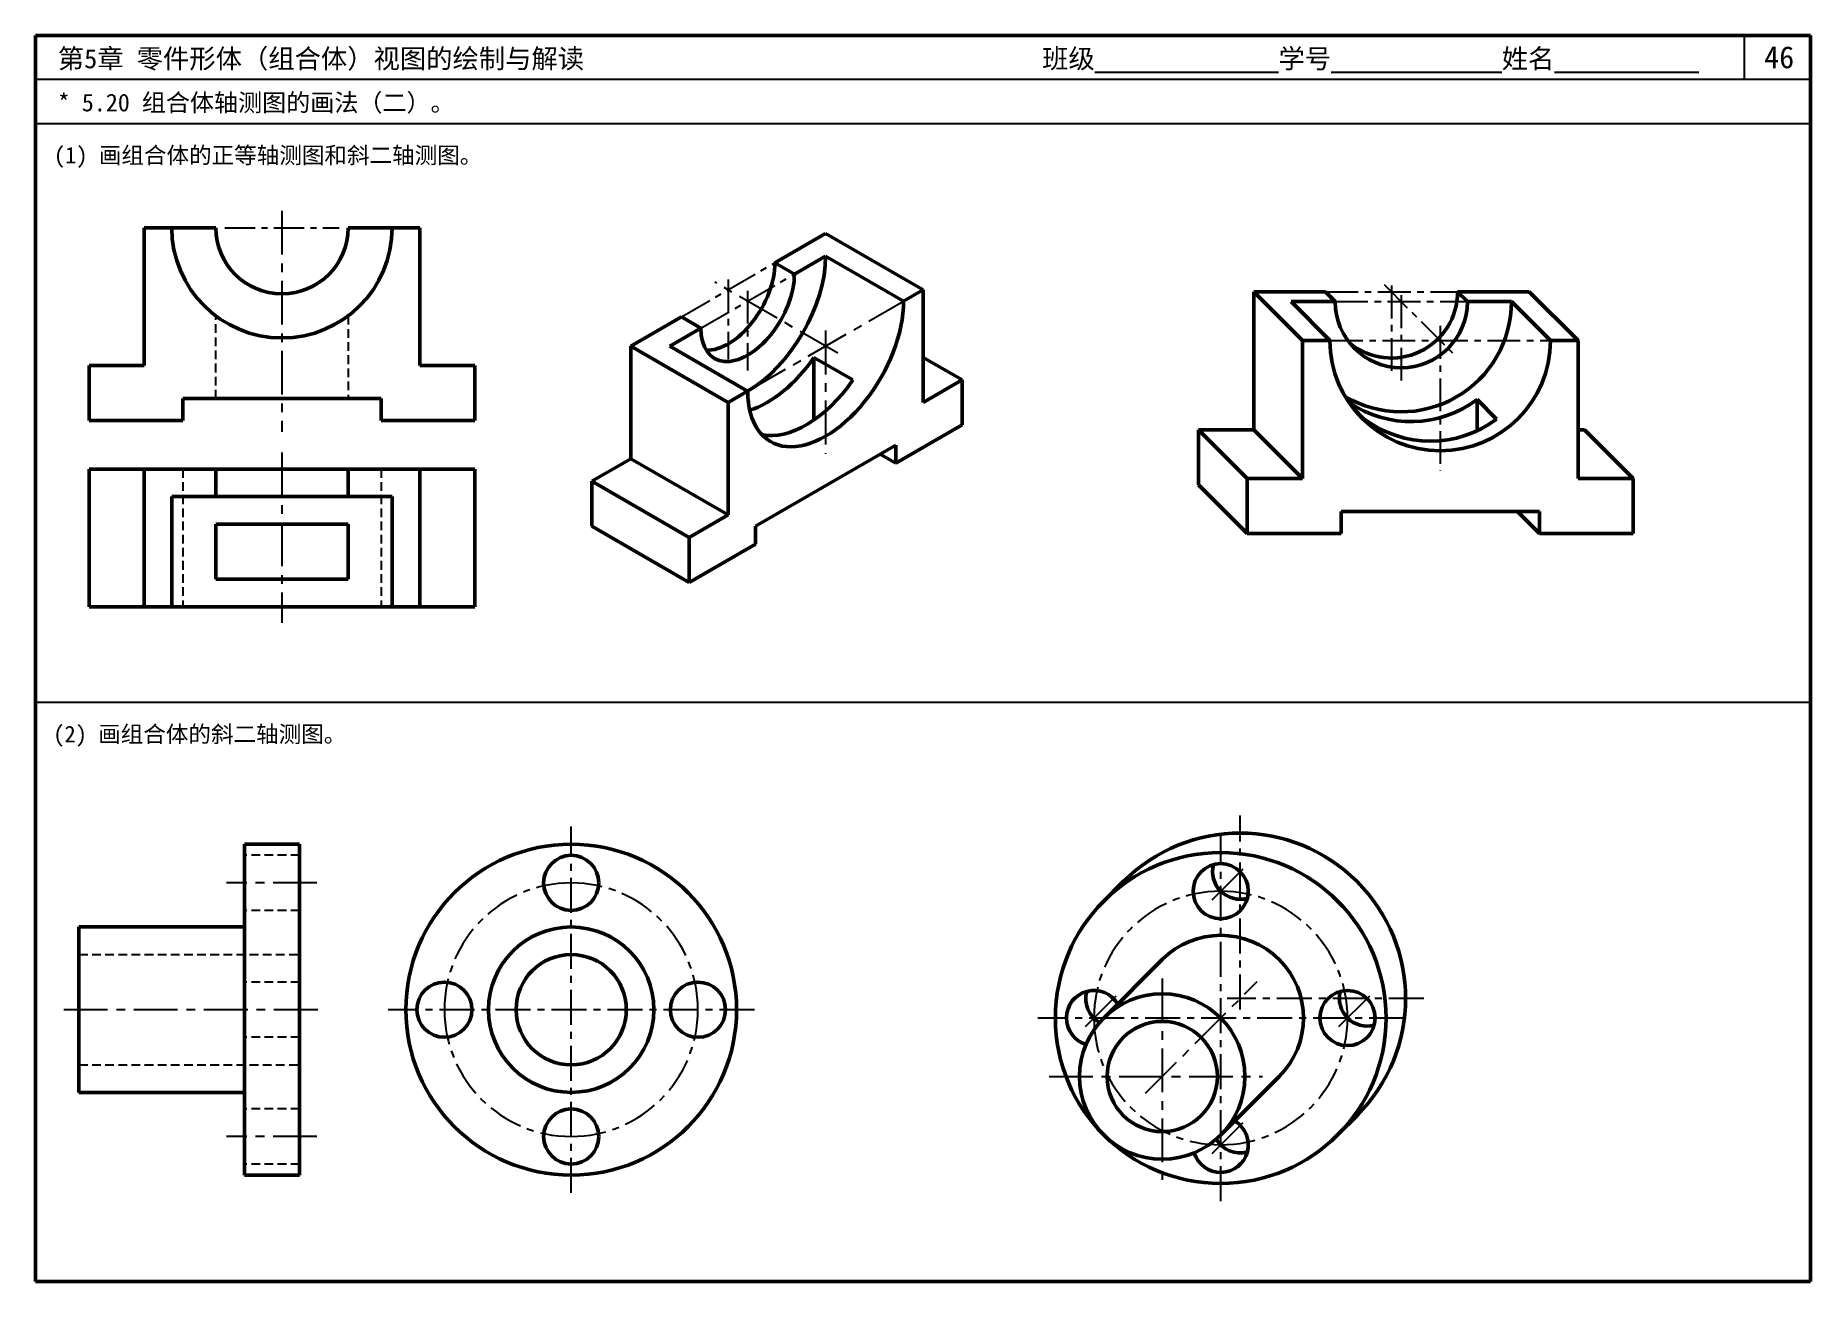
# Model space of a CAD drawing. Header units: millimetres. Extents: x 0 to 322, y 0 to 226.
import ezdxf

# ---------------------------------------------------------------- set-up
doc = ezdxf.new("R2010")
doc.units = ezdxf.units.MM
doc.header["$LTSCALE"] = 0.25
doc.linetypes.add('CENTER', pattern=[50.8, 31.75, -6.35, 6.35, -6.35])
doc.linetypes.add('HIDDEN', pattern=[9.525, 6.35, -3.175])
for name, color, linetype in [('点画线层', 7, 'CENTER'), ('答案', 1, 'Continuous'), ('虚线层', 7, 'HIDDEN')]:
    doc.layers.add(name, color=color, linetype=linetype)
doc.layers.add('粗实线层', color=7, linetype='Continuous', lineweight=50)
doc.styles.add('宋体', font='SimSun.ttf', dxfattribs={"height": 3.5})

msp = doc.modelspace()

# ---------------------------------------------------------------- linework, layer by layer
at = {"lineweight": 50}
for p, q in [((322, 226), (0, 226)), ((0, 226), (0, 0)), ((322, 0), (322, 226)), ((0, 0), (322, 0))]:
    msp.add_line(p, q, dxfattribs=at)
for p, q in [((310, 218), (310, 226)), ((322, 218), (0, 218)), ((322, 210), (0, 210)), ((322, 105), (0, 105))]:
    msp.add_line(p, q)
at = {"layer": '点画线层'}
for p, q in [((44.71, 194.2), (44.71, 154.14)), ((44.71, 150.36), (44.71, 119.45)), ((51.05, 72.3), (34.64, 72.3)), ((51.19, 49.3), (4.63, 49.3)), ((51.05, 26.3), (34.64, 26.3))]:
    msp.add_line(p, q, dxfattribs=at)
at = {"layer": '点画线层', "ltscale": 0.7}
msp.add_line((34.32, 191.14), (55.1, 191.14), dxfattribs=at)
at = {"layer": '点画线层', "ltscale": 0.8}
for p, q in [((97.18, 16.09), (97.18, 82.52)), ((130.46, 49.3), (63.98, 49.3))]:
    msp.add_line(p, q, dxfattribs=at)
for start, end in [(90, 180), (0, 90), (180, 270), (270, 0)]:
    msp.add_arc((97.18, 49.3), 23, start, end, dxfattribs=at)
at = {"layer": '答案', "lineweight": 50}
for p, q in [((143.34, 190.06), (134.14, 184.76)), ((143.34, 190.06), (161.01, 179.86)), ((134.14, 184.76), (137.68, 182.71)), ((137.68, 182.71), (143.34, 185.98)), ((143.34, 185.98), (157.48, 177.82)), ((157.48, 177.82), (161.01, 179.86)), ((161.01, 179.86), (161.01, 159.44)), ((220.99, 179.5), (229.83, 170.67)), ((220.99, 154.5), (220.99, 179.5)), ((220.99, 179.5), (233.99, 179.5)), ((234.83, 170.67), (227.76, 177.74)), ((227.76, 177.74), (235.76, 177.74)), ((235.76, 177.74), (233.99, 179.5)), ((259.76, 177.74), (257.99, 179.5)), ((257.99, 179.5), (270.99, 179.5)), ((259.76, 177.74), (267.76, 177.74)), ((274.83, 170.67), (267.76, 177.74)), ((270.99, 179.5), (279.83, 170.67)), ((117.17, 174.96), (107.98, 169.65)), ((120.71, 172.92), (117.17, 174.96)), ((115.05, 169.65), (120.71, 172.92)), ((229.83, 145.67), (229.83, 170.67)), ((229.83, 170.67), (234.83, 170.67)), ((274.83, 170.67), (279.83, 170.67)), ((279.83, 170.67), (279.83, 145.67)), ((107.98, 169.65), (125.66, 159.44)), ((107.98, 169.65), (107.98, 149.24)), ((129.19, 161.49), (115.05, 169.65)), ((141.21, 167.61), (148.29, 163.53)), ((141.21, 156.26), (141.21, 167.61)), ((161.01, 167.61), (168.08, 163.53)), ((125.66, 159.44), (129.19, 161.49)), ((161.01, 159.44), (168.08, 163.53)), ((168.08, 163.53), (168.08, 155.36)), ((125.66, 139.03), (125.66, 159.44)), ((238.83, 158.67), (241.06, 156.43)), ((261.53, 159.97), (265.06, 156.43)), ((261.53, 159.97), (261.53, 154.31)), ((168.08, 155.36), (156.06, 148.42)), ((156.06, 151.69), (130.61, 136.99)), ((156.06, 148.42), (156.06, 151.69)), ((210.99, 154.5), (219.83, 145.67)), ((210.99, 144.5), (210.99, 154.5)), ((210.99, 154.5), (220.99, 154.5)), ((220.99, 154.5), (229.83, 145.67)), ((280.99, 154.5), (279.83, 154.5)), ((280.99, 154.5), (289.83, 145.67)), ((107.98, 149.24), (100.91, 145.16)), ((107.98, 149.24), (125.66, 139.03)), ((153.23, 150.05), (156.06, 148.42)), ((100.91, 145.16), (118.59, 134.95)), ((100.91, 145.16), (100.91, 136.99)), ((219.83, 135.67), (219.83, 145.67)), ((219.83, 145.67), (229.83, 145.67)), ((279.83, 145.67), (289.83, 145.67)), ((289.83, 145.67), (289.83, 135.67)), ((210.99, 144.5), (219.83, 135.67)), ((118.59, 134.95), (125.66, 139.03)), ((236.83, 139.67), (236.83, 135.67)), ((272.83, 139.67), (236.83, 139.67)), ((268.83, 139.67), (272.83, 135.67)), ((272.83, 135.67), (272.83, 139.67)), ((100.91, 136.99), (118.59, 126.78)), ((130.61, 136.99), (130.61, 133.72)), ((236.83, 135.67), (219.83, 135.67)), ((289.83, 135.67), (272.83, 135.67)), ((118.59, 126.78), (118.59, 134.95)), ((130.61, 133.72), (118.59, 126.78)), ((193.8, 69), (197.33, 72.54)), ((193.8, 47.79), (204.4, 58.4)), ((215.01, 26.58), (225.62, 37.18)), ((236.22, 26.58), (239.76, 30.11))]:
    msp.add_line(p, q, dxfattribs=at)
at = {"layer": '答案', "linetype": 'CENTER', "ltscale": 0.75}
for p, q in [((117.17, 174.96), (134.14, 184.76)), ((120.71, 172.92), (137.68, 182.71)), ((125.66, 181.75), (125.66, 167.29)), ((244.65, 180.84), (257.06, 168.43)), ((245.99, 180.65), (245.99, 165.08)), ((129.19, 179.71), (129.19, 165.24)), ((233.99, 179.5), (257.99, 179.5)), ((235.76, 177.74), (259.76, 177.74)), ((247.76, 178.88), (247.76, 163.31)), ((234.83, 170.67), (274.83, 170.67)), ((254.83, 173.31), (254.83, 147.06))]:
    msp.add_line(p, q, dxfattribs=at)
at = {"layer": '答案', "linetype": 'CENTER'}
for p, q in [((145.57, 168.36), (123.25, 181.25)), ((129.19, 161.49), (157.48, 177.82)), ((143.34, 172.48), (143.34, 150.12)), ((213.45, 69.23), (219.79, 75.57)), ((204.4, 54.96), (204.4, 17.54)), ((190.45, 46.23), (196.79, 52.57)), ((201.37, 34.16), (221.63, 54.41)), ((236.45, 46.23), (242.79, 52.57)), ((183.88, 37.18), (222.61, 37.18)), ((213.45, 23.23), (219.79, 29.57))]:
    msp.add_line(p, q, dxfattribs=at)
at = {"layer": '答案', "linetype": 'CENTER', "ltscale": 0.8}
for p, q in [((218.54, 49.32), (218.54, 84.55)), ((215.01, 14.59), (215.01, 81.01)), ((251.83, 51.33), (216.2, 51.33)), ((248.29, 47.79), (181.81, 47.79))]:
    msp.add_line(p, q, dxfattribs=at)
at = {"layer": '答案', "lineweight": 50}
for centre, radius in [((215.01, 47.79), 30), ((215.01, 70.79), 5), ((204.4, 37.18), 15), ((238.01, 47.79), 5), ((204.4, 37.18), 10)]:
    msp.add_circle(centre, radius, dxfattribs=at)
for centre, radius, start, end in [((247.76, 177.74), 12, 180, 0), ((247.76, 177.74), 20, 239.4775, 0), ((245.99, 179.5), 12, 230.9792, 0), ((254.83, 170.67), 20, 180, 0), ((249.53, 175.97), 20, 235.8069, 306.8699), ((253.06, 172.43), 20, 233.1301, 306.8699), ((218.54, 51.33), 30, 315, 135), ((218.54, 74.33), 5, 165, 285), ((215.01, 47.79), 15, 315, 135), ((192.01, 47.79), 5, 30.3632, 253.3452), ((195.54, 51.33), 5, 165, 240.1076), ((241.54, 51.33), 5, 165, 285), ((215.01, 24.79), 5, 196.6548, 59.6368), ((218.54, 28.33), 5, 209.8924, 285)]:
    msp.add_arc(centre, radius, start, end, dxfattribs=at)
at = {"layer": '答案', "linetype": 'CENTER', "ltscale": 0.8}
for start, end in [(90, 180), (0, 90), (180, 270), (270, 0)]:
    msp.add_arc((215.01, 47.79), 23, start, end, dxfattribs=at)
at = {"layer": '答案', "lineweight": 50}
for centre, major_axis, start_param, end_param in [((125.66, 179.86), (6, 10.39), 3.440659, 5.497787), ((129.19, 177.82), (10, 17.32), 3.926991, 5.497787), ((129.19, 177.82), (6, 10.39), 2.356194, 5.497787), ((143.34, 169.65), (10, 17.32), 2.356194, 5.497787), ((132.73, 175.77), (10, 17.32), 3.700583, 4.570492), ((139.8, 171.69), (10, 17.32), 3.319303, 4.570492)]:
    msp.add_ellipse(centre, major_axis=major_axis, ratio=0.57735, start_param=start_param, end_param=end_param, dxfattribs=at)
at = {"layer": '粗实线层'}
for p, q in [((19.71, 166.14), (19.71, 191.14)), ((19.71, 191.14), (24.71, 191.14)), ((24.71, 191.14), (32.71, 191.14)), ((56.71, 191.14), (64.71, 191.14)), ((64.71, 191.14), (69.71, 191.14)), ((69.71, 191.14), (69.71, 166.14)), ((9.71, 156.14), (9.71, 166.14)), ((9.71, 166.14), (19.71, 166.14)), ((69.71, 166.14), (79.71, 166.14)), ((79.71, 166.14), (79.71, 156.14)), ((26.71, 160.14), (26.71, 156.14)), ((62.71, 160.14), (26.71, 160.14)), ((62.71, 156.14), (62.71, 160.14)), ((26.71, 156.14), (9.71, 156.14)), ((79.71, 156.14), (62.71, 156.14)), ((9.71, 147.36), (9.71, 122.36)), ((19.71, 147.36), (9.71, 147.36)), ((19.71, 147.36), (19.71, 122.36)), ((32.71, 147.36), (19.71, 147.36)), ((32.71, 147.36), (56.71, 147.36)), ((32.71, 142.36), (32.71, 147.36)), ((69.71, 147.36), (56.71, 147.36)), ((56.71, 147.36), (56.71, 142.36)), ((69.71, 147.36), (69.71, 122.36)), ((79.71, 147.36), (69.71, 147.36)), ((79.71, 147.36), (79.71, 122.36)), ((24.71, 122.36), (24.71, 142.36)), ((24.71, 142.36), (32.71, 142.36)), ((56.71, 142.36), (32.71, 142.36)), ((56.71, 142.36), (64.71, 142.36)), ((64.71, 142.36), (64.71, 122.36)), ((32.71, 137.36), (56.71, 137.36)), ((32.71, 127.36), (32.71, 137.36)), ((56.71, 137.36), (56.71, 127.36)), ((56.71, 127.36), (32.71, 127.36)), ((9.71, 122.36), (19.71, 122.36)), ((19.71, 122.36), (24.71, 122.36)), ((64.71, 122.36), (24.71, 122.36)), ((64.71, 122.36), (69.71, 122.36)), ((69.71, 122.36), (79.71, 122.36)), ((37.89, 79.3), (37.89, 19.3)), ((37.89, 79.3), (47.89, 79.3)), ((47.89, 79.3), (47.89, 19.3)), ((7.89, 64.3), (7.89, 34.3)), ((7.89, 64.3), (37.89, 64.3)), ((7.89, 34.3), (37.89, 34.3)), ((37.89, 19.3), (47.89, 19.3))]:
    msp.add_line(p, q, dxfattribs=at)
for centre, radius in [((97.18, 49.3), 30), ((97.18, 72.3), 5), ((97.18, 49.3), 15), ((97.18, 49.3), 10), ((74.18, 49.3), 5), ((120.18, 49.3), 5), ((97.18, 26.3), 5)]:
    msp.add_circle(centre, radius, dxfattribs=at)
for radius in [20, 12]:
    msp.add_arc((44.71, 191.14), radius, 180, 0, dxfattribs=at)
at = {"layer": '虚线层'}
for p, q in [((32.71, 160.14), (32.71, 175.14)), ((56.71, 175.14), (56.71, 160.14)), ((26.71, 147.36), (26.71, 122.36)), ((62.71, 147.36), (62.71, 122.36)), ((47.89, 77.3), (37.89, 77.3)), ((47.89, 67.3), (37.89, 67.3)), ((7.89, 59.3), (47.89, 59.3)), ((47.89, 54.3), (37.89, 54.3)), ((47.89, 44.3), (37.89, 44.3)), ((7.89, 39.3), (47.89, 39.3)), ((47.89, 31.3), (37.89, 31.3)), ((47.89, 21.3), (37.89, 21.3))]:
    msp.add_line(p, q, dxfattribs=at)

# ---------------------------------------------------------------- texts
at = {"style": '宋体'}
for s, height, p in [('第5章 零件形体（组合体）视图的绘制与解读', 3.5, (4.05, 220.06)), ('班级%%U              %%U学号%%U             %%U姓名%%U           ', 3.5, (182.61, 220.06)), ('46', 4, (313.6, 220.06)), ('* 5.20 组合体轴测图的画法（二）。', 3.2, (4.05, 212.24)), ('(1) 画组合体的正等轴测图和斜二轴测图。', 3, (3.33, 202.79)), ('(2) 画组合体的斜二轴测图。', 3, (3.21, 97.79))]:
    msp.add_text(s, height=height, dxfattribs=at).set_placement(p)

doc.saveas('drawing.dxf')
